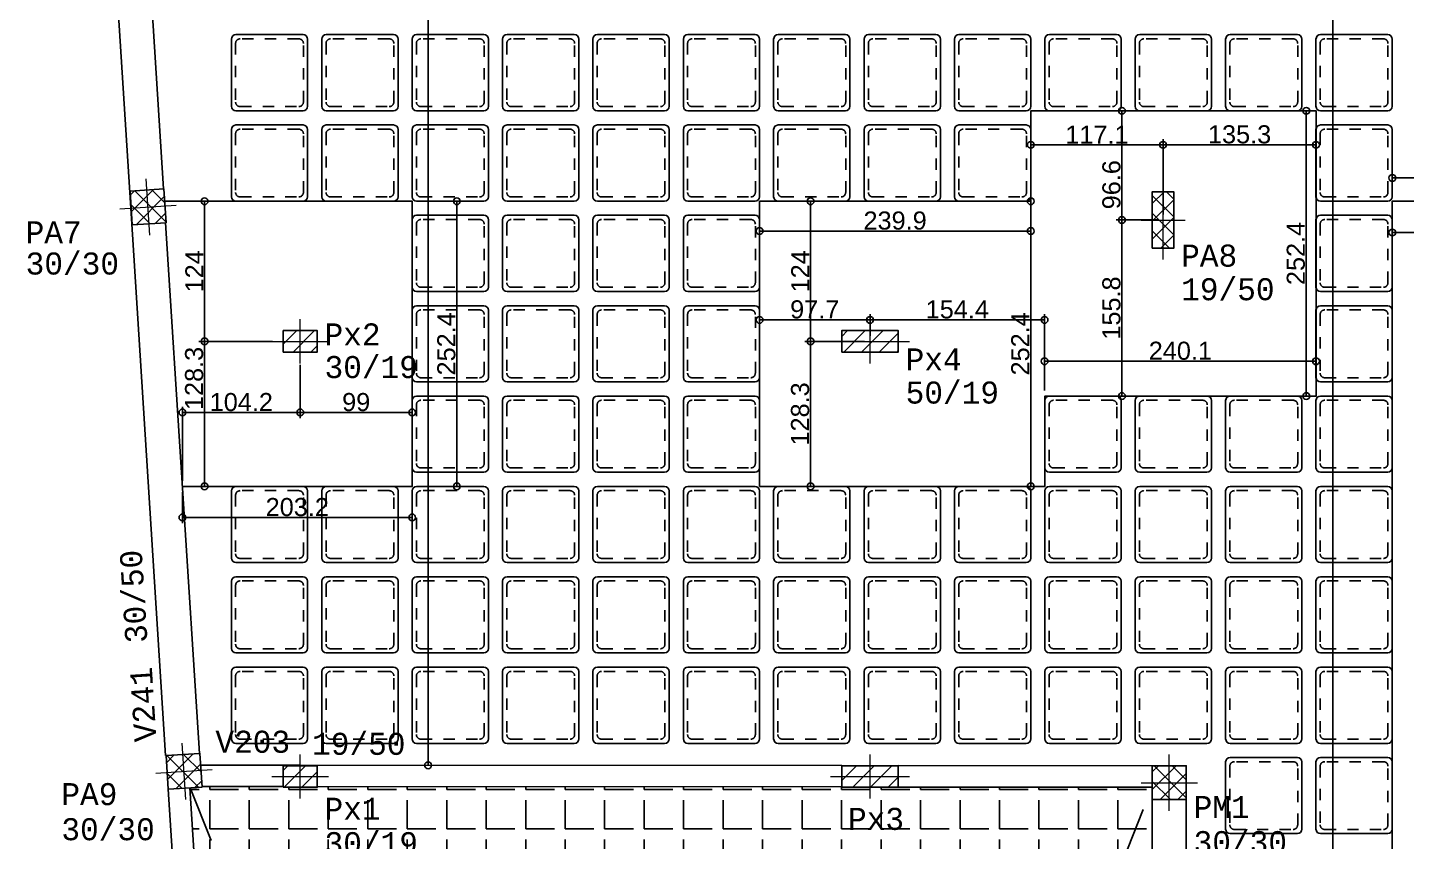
# Model space of a CAD drawing. Header units: millimetres. Extents: x -967 to 563, y -1588 to 506.
# Drawn here: x 30.76 to 42.95, y -242.36 to -235.16 of the extents above; entities that cross this region are included whole.
import ezdxf

# ---------------------------------------------------------------- set-up
doc = ezdxf.new("R2010")
doc.units = ezdxf.units.MM
doc.linetypes.add('ESTILO_TQS_0001', pattern=[1, 0.7, -0.3])
doc.linetypes.add('TRAZO_HUECO', pattern=[0.75, 0.5, -0.25])
for name, color, linetype in [('1', 5, 'Continuous'), ('11', 7, 'Continuous'), ('12', 4, 'Continuous'), ('208', 13, 'Continuous'), ('241', 7, 'TRAZO_HUECO'), ('242', 3, 'Continuous'), ('251', 5, 'Continuous'), ('252', 153, 'ESTILO_TQS_0001'), ('3', 2, 'Continuous'), ('4', 2, 'Continuous'), ('8', 7, 'Continuous'), ('9', 7, 'Continuous'), ('A_htc_alv', 7, 'Continuous'), ('COTAS', 1, 'Continuous')]:
    doc.layers.add(name, color=color, linetype=linetype)
doc.layers.add('PILAR_EIXOS', color=1, linetype='Continuous', lineweight=0)
doc.styles.add('ARIAL', font='arial.ttf')
doc.styles.add('TQS_LUCIDA_CONSOLE', font='lucon.TTF')
doc.dimstyles.new('AVILLA 100 2', dxfattribs={"dimtxt": 0.16, "dimasz": 0.06, "dimexe": 0.05, "dimexo": 0.05, "dimgap": 0.01, "dimtad": 3, "dimdec": 1, "dimlfac": 100, "dimzin": 9, "dimdsep": 46, "dimtxsty": 'ARIAL', "dimblk": 'ORIGIN', "dimcen": 1.5, "dimclrd": 10, "dimclre": 10, "dimclrt": 7, "dimadec": 0, "dimazin": 0, "dimtfac": 1, "dimtdec": 1, "dimtmove": 0, "dimatfit": 1, "dimfxl": 1, "dimarcsym": 0})
pattern_1 = [(45, (-642.17353, -86.83243), (-0.078577241, 0.078577241), []), (135, (-642.17353, -86.83243), (-0.078577241, -0.078577241), [])]
pattern_2 = [(45, (-642.17353, -86.83243), (-0.078577241, 0.078577241), [])]

# ---------------------------------------------------------------- blocks, each defined once
blk = doc.blocks.new('_VAONER063700637000750007500')
at = {"layer": '251', "color": 8}
for p, q in [((-33.725, 29.725), (-33.725, -29.725)), ((29.725, 33.725), (-29.725, 33.725)), ((33.725, -29.725), (33.725, 29.725)), ((-29.725, -33.725), (29.725, -33.725))]:
    blk.add_line(p, q, dxfattribs=at)
for centre, start, end in [((-29.725, 29.725), 90, 180), ((29.725, 29.725), 0, 90), ((-29.725, -29.725), 180, 270), ((29.725, -29.725), 270, 0)]:
    blk.add_arc(centre, 4, start, end, dxfattribs=at)
at = {"layer": '252', "color": 8}
for p, q in [((-29.975, 25.975), (-29.975, -25.975)), ((25.975, 29.975), (-25.975, 29.975)), ((29.975, -25.975), (29.975, 25.975)), ((-25.975, -29.975), (25.975, -29.975))]:
    blk.add_line(p, q, dxfattribs=at)
for centre, start, end in [((-25.975, 25.975), 90, 180), ((25.975, 25.975), 0, 90), ((-25.975, -25.975), 180, 270), ((25.975, -25.975), 270, 0)]:
    blk.add_arc(centre, 4, start, end, dxfattribs=at)
blk = doc.blocks.new('NERVURADA TÉRREO 1 MODELO 2 (LO) R0')
at = {"layer": '208', "xscale": 0.01, "yscale": 0.01, "zscale": 0.01}
for p in [(705.07, -748.725), (705.87, -748.725), (706.669, -748.725), (707.469, -748.725), (708.268, -748.725), (709.068, -748.725), (709.867, -748.725), (710.667, -748.725), (711.466, -748.725), (712.266, -748.725), (713.065, -748.725), (713.865, -748.725), (714.664, -748.725), (705.07, -749.525), (705.87, -749.525), (706.669, -749.525), (707.469, -749.525), (708.268, -749.525), (709.068, -749.525), (709.867, -749.525), (710.667, -749.525), (711.466, -749.525), (714.664, -749.525), (706.669, -750.324), (707.469, -750.324), (708.268, -750.324), (709.068, -750.324), (714.664, -750.324), (706.669, -751.124), (707.469, -751.124), (708.268, -751.124), (709.068, -751.124), (714.664, -751.124), (706.669, -751.923), (707.469, -751.923), (708.268, -751.923), (709.068, -751.923), (712.266, -751.923), (713.065, -751.923), (713.865, -751.923), (714.664, -751.923), (705.07, -752.723), (705.87, -752.723), (706.669, -752.723), (707.469, -752.723), (708.268, -752.723), (709.068, -752.723), (709.867, -752.723), (710.667, -752.723), (711.466, -752.723), (712.266, -752.723), (713.065, -752.723), (713.865, -752.723), (714.664, -752.723), (705.07, -753.522), (705.87, -753.522), (706.669, -753.522), (707.469, -753.522), (708.268, -753.522), (709.068, -753.522), (709.867, -753.522), (710.667, -753.522), (711.466, -753.522), (712.266, -753.522), (713.065, -753.522), (713.865, -753.522), (714.664, -753.522), (705.07, -754.322), (705.87, -754.322), (706.669, -754.322), (707.469, -754.322), (708.268, -754.322), (709.068, -754.322), (709.867, -754.322), (710.667, -754.322), (711.466, -754.322), (712.266, -754.322), (713.065, -754.322), (713.865, -754.322), (714.664, -754.322), (713.865, -755.121), (714.664, -755.121)]:
    blk.add_blockref('_VAONER063700637000750007500', p, dxfattribs=at)
blk = doc.blocks.new('Eixos do pilar')
at = {"layer": 'PILAR_EIXOS'}
for p, q in [((0, -0.5), (0, 0.5)), ((-0.5, 0), (0.5, 0))]:
    blk.add_line(p, q, dxfattribs=at)
blk = doc.blocks.new('_Origin')
at = {"color": 0, "linetype": 'ByBlock', "lineweight": -2}
blk.add_line((0, 0), (-1, 0), dxfattribs=at)
blk.add_circle((0, 0), 0.5, dxfattribs=at)
blk = doc.blocks.new('*D454')
at = {"layer": 'COTAS', "color": 10, "linetype": 'ByBlock', "lineweight": -2, "transparency": 16777216}
for p, q in [((825.609, -582.88), (825.609, -582.11)), ((825.549, -582.16), (824.237, -582.16))]:
    blk.add_line(p, q, dxfattribs=at)
at = {"layer": 'Defpoints', "color": 0, "linetype": 'ByBlock', "transparency": 16777216}
for p in [(824.177, -582.16), (824.177, -582.16), (825.609, -582.93)]:
    blk.add_point(p, dxfattribs=at)
at = {"layer": 'COTAS', "color": 10, "linetype": 'ByBlock', "lineweight": -2, "transparency": 16777216, "xscale": 0.06, "yscale": 0.06, "zscale": 0.06, "rotation": 180}
blk.add_blockref('_Origin', (824.177, -582.16), dxfattribs=at)
at = {"layer": 'COTAS', "color": 10, "linetype": 'ByBlock', "lineweight": -2, "transparency": 16777216, "xscale": 0.06, "yscale": 0.06, "zscale": 0.06}
blk.add_blockref('_Origin', (825.609, -582.16), dxfattribs=at)
at = {"layer": 'COTAS', "color": 7, "linetype": 'ByBlock', "transparency": 16777216, "insert": (824.893, -582.068), "char_height": 0.16, "attachment_point": 5, "style": 'ARIAL'}
blk.add_mtext('143.2', dxfattribs=at)
blk = doc.blocks.new('*D456')
at = {"layer": 'COTAS', "color": 10, "linetype": 'ByBlock', "lineweight": -2, "transparency": 16777216}
for p, q in [((824.177, -581.833), (824.177, -581.627)), ((833.896, -581.833), (833.896, -581.627)), ((824.237, -581.677), (833.836, -581.677))]:
    blk.add_line(p, q, dxfattribs=at)
at = {"layer": 'Defpoints', "color": 0, "linetype": 'ByBlock', "transparency": 16777216}
for p in [(833.896, -581.677), (824.177, -581.883), (833.896, -581.883)]:
    blk.add_point(p, dxfattribs=at)
at = {"layer": 'COTAS', "color": 10, "linetype": 'ByBlock', "lineweight": -2, "transparency": 16777216, "xscale": 0.06, "yscale": 0.06, "zscale": 0.06, "rotation": 180}
blk.add_blockref('_Origin', (824.177, -581.677), dxfattribs=at)
at = {"layer": 'COTAS', "color": 10, "linetype": 'ByBlock', "lineweight": -2, "transparency": 16777216, "xscale": 0.06, "yscale": 0.06, "zscale": 0.06}
blk.add_blockref('_Origin', (833.896, -581.677), dxfattribs=at)
at = {"layer": 'COTAS', "color": 7, "linetype": 'ByBlock', "transparency": 16777216, "insert": (829.036, -581.585), "char_height": 0.16, "attachment_point": 5, "style": 'ARIAL'}
blk.add_mtext('971.9', dxfattribs=at)
blk = doc.blocks.new('*D783')
at = {"layer": 'COTAS', "color": 10, "linetype": 'ByBlock', "lineweight": -2, "transparency": 16777216}
blk.add_line((823.652, -608.57), (823.652, -567.37), dxfattribs=at)
at = {"layer": 'Defpoints', "color": 0, "linetype": 'ByBlock', "transparency": 16777216}
for p in [(823.652, -567.31), (823.652, -567.31), (823.652, -608.63)]:
    blk.add_point(p, dxfattribs=at)
at = {"layer": 'COTAS', "color": 10, "linetype": 'ByBlock', "lineweight": -2, "transparency": 16777216, "xscale": 0.06, "yscale": 0.06, "zscale": 0.06}
for p, rotation in [((823.652, -567.31), 90), ((823.652, -608.63), 270)]:
    blk.add_blockref('_Origin', p, dxfattribs=dict(at, rotation=rotation))
at = {"layer": 'COTAS', "color": 7, "linetype": 'ByBlock', "transparency": 16777216, "insert": (823.56, -587.97), "char_height": 0.16, "attachment_point": 5, "rotation": 90, "style": 'ARIAL'}
blk.add_mtext('4132', dxfattribs=at)
blk = doc.blocks.new('*D620')
at = {"layer": 'COTAS', "color": 10, "linetype": 'ByBlock', "lineweight": -2, "transparency": 16777216}
for p, q in [((814.517, -583.331), (814.517, -583.802)), ((813.475, -584.356), (813.475, -583.702)), ((813.535, -583.752), (814.457, -583.752))]:
    blk.add_line(p, q, dxfattribs=at)
at = {"layer": 'Defpoints', "color": 0, "linetype": 'ByBlock', "transparency": 16777216}
for p in [(814.517, -583.281), (814.517, -583.752), (813.475, -584.406)]:
    blk.add_point(p, dxfattribs=at)
at = {"layer": 'COTAS', "color": 10, "linetype": 'ByBlock', "lineweight": -2, "transparency": 16777216, "xscale": 0.06, "yscale": 0.06, "zscale": 0.06, "rotation": 180}
blk.add_blockref('_Origin', (813.475, -583.752), dxfattribs=at)
at = {"layer": 'COTAS', "color": 10, "linetype": 'ByBlock', "lineweight": -2, "transparency": 16777216, "xscale": 0.06, "yscale": 0.06, "zscale": 0.06}
blk.add_blockref('_Origin', (814.517, -583.752), dxfattribs=at)
at = {"layer": 'COTAS', "color": 7, "linetype": 'ByBlock', "transparency": 16777216, "insert": (813.996, -583.661), "char_height": 0.16, "attachment_point": 5, "style": 'ARIAL'}
blk.add_mtext('104.2', dxfattribs=at)
blk = doc.blocks.new('*D621')
at = {"layer": 'COTAS', "color": 10, "linetype": 'ByBlock', "lineweight": -2, "transparency": 16777216}
for p, q in [((814.517, -583.331), (814.517, -583.802)), ((814.577, -583.752), (815.447, -583.752))]:
    blk.add_line(p, q, dxfattribs=at)
at = {"layer": 'Defpoints', "color": 0, "linetype": 'ByBlock', "transparency": 16777216}
for p in [(814.517, -583.281), (815.507, -583.752), (815.507, -583.752)]:
    blk.add_point(p, dxfattribs=at)
at = {"layer": 'COTAS', "color": 10, "linetype": 'ByBlock', "lineweight": -2, "transparency": 16777216, "xscale": 0.06, "yscale": 0.06, "zscale": 0.06, "rotation": 180}
blk.add_blockref('_Origin', (814.517, -583.752), dxfattribs=at)
at = {"layer": 'COTAS', "color": 10, "linetype": 'ByBlock', "lineweight": -2, "transparency": 16777216, "xscale": 0.06, "yscale": 0.06, "zscale": 0.06}
blk.add_blockref('_Origin', (815.507, -583.752), dxfattribs=at)
at = {"layer": 'COTAS', "color": 7, "linetype": 'ByBlock', "transparency": 16777216, "insert": (815.012, -583.661), "char_height": 0.16, "attachment_point": 5, "style": 'ARIAL'}
blk.add_mtext('99', dxfattribs=at)
blk = doc.blocks.new('*D622')
at = {"layer": 'COTAS', "color": 10, "linetype": 'ByBlock', "lineweight": -2, "transparency": 16777216}
for p, q in [((813.475, -584.456), (813.475, -584.731)), ((815.507, -584.456), (815.507, -584.731)), ((813.535, -584.681), (815.447, -584.681))]:
    blk.add_line(p, q, dxfattribs=at)
at = {"layer": 'Defpoints', "color": 0, "linetype": 'ByBlock', "transparency": 16777216}
for p in [(813.475, -584.406), (815.507, -584.406), (815.507, -584.681)]:
    blk.add_point(p, dxfattribs=at)
at = {"layer": 'COTAS', "color": 10, "linetype": 'ByBlock', "lineweight": -2, "transparency": 16777216, "xscale": 0.06, "yscale": 0.06, "zscale": 0.06, "rotation": 180}
blk.add_blockref('_Origin', (813.475, -584.681), dxfattribs=at)
at = {"layer": 'COTAS', "color": 10, "linetype": 'ByBlock', "lineweight": -2, "transparency": 16777216, "xscale": 0.06, "yscale": 0.06, "zscale": 0.06}
blk.add_blockref('_Origin', (815.507, -584.681), dxfattribs=at)
at = {"layer": 'COTAS', "color": 7, "linetype": 'ByBlock', "transparency": 16777216, "insert": (814.491, -584.59), "char_height": 0.16, "attachment_point": 5, "style": 'ARIAL'}
blk.add_mtext('203.2', dxfattribs=at)
blk = doc.blocks.new('*D623')
at = {"layer": 'COTAS', "color": 10, "linetype": 'ByBlock', "lineweight": -2, "transparency": 16777216}
for p, q in [((814.272, -583.123), (813.621, -583.123)), ((813.671, -584.346), (813.671, -583.183))]:
    blk.add_line(p, q, dxfattribs=at)
at = {"layer": 'Defpoints', "color": 0, "linetype": 'ByBlock', "transparency": 16777216}
for p in [(813.671, -583.123), (814.322, -583.123), (813.671, -584.406)]:
    blk.add_point(p, dxfattribs=at)
at = {"layer": 'COTAS', "color": 10, "linetype": 'ByBlock', "lineweight": -2, "transparency": 16777216, "xscale": 0.06, "yscale": 0.06, "zscale": 0.06}
for p, rotation in [((813.671, -583.123), 90), ((813.671, -584.406), 270)]:
    blk.add_blockref('_Origin', p, dxfattribs=dict(at, rotation=rotation))
at = {"layer": 'COTAS', "color": 7, "linetype": 'ByBlock', "transparency": 16777216, "insert": (813.579, -583.451), "char_height": 0.16, "attachment_point": 5, "rotation": 90, "style": 'ARIAL'}
blk.add_mtext('128.3', dxfattribs=at)
blk = doc.blocks.new('*D624')
at = {"layer": 'COTAS', "color": 10, "linetype": 'ByBlock', "lineweight": -2, "transparency": 16777216}
for p, q in [((813.671, -583.063), (813.671, -581.943)), ((814.272, -583.123), (813.621, -583.123))]:
    blk.add_line(p, q, dxfattribs=at)
at = {"layer": 'Defpoints', "color": 0, "linetype": 'ByBlock', "transparency": 16777216}
for p in [(813.671, -581.883), (813.671, -581.883), (814.322, -583.123)]:
    blk.add_point(p, dxfattribs=at)
at = {"layer": 'COTAS', "color": 10, "linetype": 'ByBlock', "lineweight": -2, "transparency": 16777216, "xscale": 0.06, "yscale": 0.06, "zscale": 0.06}
for p, rotation in [((813.671, -581.883), 90), ((813.671, -583.123), 270)]:
    blk.add_blockref('_Origin', p, dxfattribs=dict(at, rotation=rotation))
at = {"layer": 'COTAS', "color": 7, "linetype": 'ByBlock', "transparency": 16777216, "insert": (813.581, -582.503), "char_height": 0.16, "attachment_point": 5, "rotation": 90, "style": 'ARIAL'}
blk.add_mtext('124', dxfattribs=at)
blk = doc.blocks.new('*D625')
at = {"layer": 'COTAS', "color": 10, "linetype": 'ByBlock', "lineweight": -2, "transparency": 16777216}
for p, q in [((815.557, -581.883), (815.952, -581.883)), ((815.902, -584.346), (815.902, -581.943)), ((815.557, -584.406), (815.952, -584.406))]:
    blk.add_line(p, q, dxfattribs=at)
at = {"layer": 'Defpoints', "color": 0, "linetype": 'ByBlock', "transparency": 16777216}
for p in [(815.507, -581.883), (815.902, -581.883), (815.507, -584.406)]:
    blk.add_point(p, dxfattribs=at)
at = {"layer": 'COTAS', "color": 10, "linetype": 'ByBlock', "lineweight": -2, "transparency": 16777216, "xscale": 0.06, "yscale": 0.06, "zscale": 0.06}
for p, rotation in [((815.902, -581.883), 90), ((815.902, -584.406), 270)]:
    blk.add_blockref('_Origin', p, dxfattribs=dict(at, rotation=rotation))
at = {"layer": 'COTAS', "color": 7, "linetype": 'ByBlock', "transparency": 16777216, "insert": (815.81, -583.145), "char_height": 0.16, "attachment_point": 5, "rotation": 90, "style": 'ARIAL'}
blk.add_mtext('252.4', dxfattribs=at)
blk = doc.blocks.new('*D626')
at = {"layer": 'COTAS', "color": 10, "linetype": 'ByBlock', "lineweight": -2, "transparency": 16777216}
for p, q in [((819.497, -582.933), (818.64, -582.933)), ((819.557, -583.073), (819.557, -582.883))]:
    blk.add_line(p, q, dxfattribs=at)
at = {"layer": 'Defpoints', "color": 0, "linetype": 'ByBlock', "transparency": 16777216}
for p in [(818.58, -582.933), (818.58, -582.933), (819.557, -583.123)]:
    blk.add_point(p, dxfattribs=at)
at = {"layer": 'COTAS', "color": 10, "linetype": 'ByBlock', "lineweight": -2, "transparency": 16777216, "xscale": 0.06, "yscale": 0.06, "zscale": 0.06, "rotation": 180}
blk.add_blockref('_Origin', (818.58, -582.933), dxfattribs=at)
at = {"layer": 'COTAS', "color": 10, "linetype": 'ByBlock', "lineweight": -2, "transparency": 16777216, "xscale": 0.06, "yscale": 0.06, "zscale": 0.06}
blk.add_blockref('_Origin', (819.557, -582.933), dxfattribs=at)
at = {"layer": 'COTAS', "color": 7, "linetype": 'ByBlock', "transparency": 16777216, "insert": (819.068, -582.841), "char_height": 0.16, "attachment_point": 5, "style": 'ARIAL'}
blk.add_mtext('97.7', dxfattribs=at)
blk = doc.blocks.new('*D627')
at = {"layer": 'COTAS', "color": 10, "linetype": 'ByBlock', "lineweight": -2, "transparency": 16777216}
for p, q in [((819.557, -583.073), (819.557, -582.883)), ((819.617, -582.933), (821.041, -582.933)), ((821.101, -583.557), (821.101, -582.883))]:
    blk.add_line(p, q, dxfattribs=at)
at = {"layer": 'Defpoints', "color": 0, "linetype": 'ByBlock', "transparency": 16777216}
for p in [(821.101, -582.933), (819.557, -583.123), (821.101, -583.607)]:
    blk.add_point(p, dxfattribs=at)
at = {"layer": 'COTAS', "color": 10, "linetype": 'ByBlock', "lineweight": -2, "transparency": 16777216, "xscale": 0.06, "yscale": 0.06, "zscale": 0.06, "rotation": 180}
blk.add_blockref('_Origin', (819.557, -582.933), dxfattribs=at)
at = {"layer": 'COTAS', "color": 10, "linetype": 'ByBlock', "lineweight": -2, "transparency": 16777216, "xscale": 0.06, "yscale": 0.06, "zscale": 0.06}
blk.add_blockref('_Origin', (821.101, -582.933), dxfattribs=at)
at = {"layer": 'COTAS', "color": 7, "linetype": 'ByBlock', "transparency": 16777216, "insert": (820.329, -582.841), "char_height": 0.16, "attachment_point": 5, "style": 'ARIAL'}
blk.add_mtext('154.4', dxfattribs=at)
blk = doc.blocks.new('*D628')
at = {"layer": 'COTAS', "color": 10, "linetype": 'ByBlock', "lineweight": -2, "transparency": 16777216}
for p, q in [((819.507, -583.123), (818.981, -583.123)), ((819.031, -583.183), (819.031, -584.346))]:
    blk.add_line(p, q, dxfattribs=at)
at = {"layer": 'Defpoints', "color": 0, "linetype": 'ByBlock', "transparency": 16777216}
for p in [(819.557, -583.123), (819.031, -584.406), (819.031, -584.406)]:
    blk.add_point(p, dxfattribs=at)
at = {"layer": 'COTAS', "color": 10, "linetype": 'ByBlock', "lineweight": -2, "transparency": 16777216, "xscale": 0.06, "yscale": 0.06, "zscale": 0.06}
for p, rotation in [((819.031, -583.123), 90), ((819.031, -584.406), 270)]:
    blk.add_blockref('_Origin', p, dxfattribs=dict(at, rotation=rotation))
at = {"layer": 'COTAS', "color": 7, "linetype": 'ByBlock', "transparency": 16777216, "insert": (818.939, -583.765), "char_height": 0.16, "attachment_point": 5, "rotation": 90, "style": 'ARIAL'}
blk.add_mtext('128.3', dxfattribs=at)
blk = doc.blocks.new('*D629')
at = {"layer": 'COTAS', "color": 10, "linetype": 'ByBlock', "lineweight": -2, "transparency": 16777216}
for p, q in [((819.031, -583.063), (819.031, -581.943)), ((819.507, -583.123), (818.981, -583.123))]:
    blk.add_line(p, q, dxfattribs=at)
at = {"layer": 'Defpoints', "color": 0, "linetype": 'ByBlock', "transparency": 16777216}
for p in [(819.031, -581.883), (819.031, -581.883), (819.557, -583.123)]:
    blk.add_point(p, dxfattribs=at)
at = {"layer": 'COTAS', "color": 10, "linetype": 'ByBlock', "lineweight": -2, "transparency": 16777216, "xscale": 0.06, "yscale": 0.06, "zscale": 0.06}
for p, rotation in [((819.031, -581.883), 90), ((819.031, -583.123), 270)]:
    blk.add_blockref('_Origin', p, dxfattribs=dict(at, rotation=rotation))
at = {"layer": 'COTAS', "color": 7, "linetype": 'ByBlock', "transparency": 16777216, "insert": (818.94, -582.503), "char_height": 0.16, "attachment_point": 5, "rotation": 90, "style": 'ARIAL'}
blk.add_mtext('124', dxfattribs=at)
blk = doc.blocks.new('*D630')
at = {"layer": 'COTAS', "color": 10, "linetype": 'ByBlock', "lineweight": -2, "transparency": 16777216}
for p, q in [((821.785, -581.989), (821.785, -581.143)), ((822.099, -582.049), (821.735, -582.049))]:
    blk.add_line(p, q, dxfattribs=at)
at = {"layer": 'Defpoints', "color": 0, "linetype": 'ByBlock', "transparency": 16777216}
for p in [(821.785, -581.083), (821.785, -581.083), (822.149, -582.049)]:
    blk.add_point(p, dxfattribs=at)
at = {"layer": 'COTAS', "color": 10, "linetype": 'ByBlock', "lineweight": -2, "transparency": 16777216, "xscale": 0.06, "yscale": 0.06, "zscale": 0.06}
for p, rotation in [((821.785, -581.083), 90), ((821.785, -582.049), 270)]:
    blk.add_blockref('_Origin', p, dxfattribs=dict(at, rotation=rotation))
at = {"layer": 'COTAS', "color": 7, "linetype": 'ByBlock', "transparency": 16777216, "insert": (821.693, -581.737), "char_height": 0.16, "attachment_point": 5, "rotation": 90, "style": 'ARIAL'}
blk.add_mtext('96.6', dxfattribs=at)
blk = doc.blocks.new('*D631')
at = {"layer": 'COTAS', "color": 10, "linetype": 'ByBlock', "lineweight": -2, "transparency": 16777216}
for p, q in [((822.099, -582.049), (821.735, -582.049)), ((821.785, -582.109), (821.785, -583.547))]:
    blk.add_line(p, q, dxfattribs=at)
at = {"layer": 'Defpoints', "color": 0, "linetype": 'ByBlock', "transparency": 16777216}
for p in [(822.149, -582.049), (821.785, -583.607), (821.785, -583.607)]:
    blk.add_point(p, dxfattribs=at)
at = {"layer": 'COTAS', "color": 10, "linetype": 'ByBlock', "lineweight": -2, "transparency": 16777216, "xscale": 0.06, "yscale": 0.06, "zscale": 0.06}
for p, rotation in [((821.785, -582.049), 90), ((821.785, -583.607), 270)]:
    blk.add_blockref('_Origin', p, dxfattribs=dict(at, rotation=rotation))
at = {"layer": 'COTAS', "color": 7, "linetype": 'ByBlock', "transparency": 16777216, "insert": (821.693, -582.828), "char_height": 0.16, "attachment_point": 5, "rotation": 90, "style": 'ARIAL'}
blk.add_mtext('155.8', dxfattribs=at)
blk = doc.blocks.new('*D632')
at = {"layer": 'COTAS', "color": 10, "linetype": 'ByBlock', "lineweight": -2, "transparency": 16777216}
for p, q in [((822.149, -581.999), (822.149, -581.334)), ((822.209, -581.384), (823.442, -581.384))]:
    blk.add_line(p, q, dxfattribs=at)
at = {"layer": 'Defpoints', "color": 0, "linetype": 'ByBlock', "transparency": 16777216}
for p in [(823.502, -581.384), (823.502, -581.384), (822.149, -582.049)]:
    blk.add_point(p, dxfattribs=at)
at = {"layer": 'COTAS', "color": 10, "linetype": 'ByBlock', "lineweight": -2, "transparency": 16777216, "xscale": 0.06, "yscale": 0.06, "zscale": 0.06, "rotation": 180}
blk.add_blockref('_Origin', (822.149, -581.384), dxfattribs=at)
at = {"layer": 'COTAS', "color": 10, "linetype": 'ByBlock', "lineweight": -2, "transparency": 16777216, "xscale": 0.06, "yscale": 0.06, "zscale": 0.06}
blk.add_blockref('_Origin', (823.502, -581.384), dxfattribs=at)
at = {"layer": 'COTAS', "color": 7, "linetype": 'ByBlock', "transparency": 16777216, "insert": (822.826, -581.292), "char_height": 0.16, "attachment_point": 5, "style": 'ARIAL'}
blk.add_mtext('135.3', dxfattribs=at)
blk = doc.blocks.new('*D633')
at = {"layer": 'COTAS', "color": 10, "linetype": 'ByBlock', "lineweight": -2, "transparency": 16777216}
for p, q in [((822.089, -581.384), (821.039, -581.384)), ((822.149, -581.999), (822.149, -581.334))]:
    blk.add_line(p, q, dxfattribs=at)
at = {"layer": 'Defpoints', "color": 0, "linetype": 'ByBlock', "transparency": 16777216}
for p in [(820.979, -581.384), (820.979, -581.384), (822.149, -582.049)]:
    blk.add_point(p, dxfattribs=at)
at = {"layer": 'COTAS', "color": 10, "linetype": 'ByBlock', "lineweight": -2, "transparency": 16777216, "xscale": 0.06, "yscale": 0.06, "zscale": 0.06, "rotation": 180}
blk.add_blockref('_Origin', (820.979, -581.384), dxfattribs=at)
at = {"layer": 'COTAS', "color": 10, "linetype": 'ByBlock', "lineweight": -2, "transparency": 16777216, "xscale": 0.06, "yscale": 0.06, "zscale": 0.06}
blk.add_blockref('_Origin', (822.149, -581.384), dxfattribs=at)
at = {"layer": 'COTAS', "color": 7, "linetype": 'ByBlock', "transparency": 16777216, "insert": (821.564, -581.294), "char_height": 0.16, "attachment_point": 5, "style": 'ARIAL'}
blk.add_mtext('117.1', dxfattribs=at)
blk = doc.blocks.new('*D634')
at = {"layer": 'COTAS', "color": 10, "linetype": 'ByBlock', "lineweight": -2, "transparency": 16777216}
for p, q in [((821.101, -583.557), (821.101, -583.249)), ((821.161, -583.299), (823.442, -583.299))]:
    blk.add_line(p, q, dxfattribs=at)
at = {"layer": 'Defpoints', "color": 0, "linetype": 'ByBlock', "transparency": 16777216}
for p in [(823.502, -583.299), (823.502, -583.299), (821.101, -583.607)]:
    blk.add_point(p, dxfattribs=at)
at = {"layer": 'COTAS', "color": 10, "linetype": 'ByBlock', "lineweight": -2, "transparency": 16777216, "xscale": 0.06, "yscale": 0.06, "zscale": 0.06, "rotation": 180}
blk.add_blockref('_Origin', (821.101, -583.299), dxfattribs=at)
at = {"layer": 'COTAS', "color": 10, "linetype": 'ByBlock', "lineweight": -2, "transparency": 16777216, "xscale": 0.06, "yscale": 0.06, "zscale": 0.06}
blk.add_blockref('_Origin', (823.502, -583.299), dxfattribs=at)
at = {"layer": 'COTAS', "color": 7, "linetype": 'ByBlock', "transparency": 16777216, "insert": (822.302, -583.207), "char_height": 0.16, "attachment_point": 5, "style": 'ARIAL'}
blk.add_mtext('240.1', dxfattribs=at)
blk = doc.blocks.new('*D635')
at = {"layer": 'COTAS', "color": 10, "linetype": 'ByBlock', "lineweight": -2, "transparency": 16777216}
blk.add_line((820.979, -581.943), (820.979, -584.346), dxfattribs=at)
at = {"layer": 'Defpoints', "color": 0, "linetype": 'ByBlock', "transparency": 16777216}
for p in [(820.979, -581.883), (820.979, -584.406), (820.979, -584.406)]:
    blk.add_point(p, dxfattribs=at)
at = {"layer": 'COTAS', "color": 10, "linetype": 'ByBlock', "lineweight": -2, "transparency": 16777216, "xscale": 0.06, "yscale": 0.06, "zscale": 0.06}
for p, rotation in [((820.979, -581.883), 90), ((820.979, -584.406), 270)]:
    blk.add_blockref('_Origin', p, dxfattribs=dict(at, rotation=rotation))
at = {"layer": 'COTAS', "color": 7, "linetype": 'ByBlock', "transparency": 16777216, "insert": (820.887, -583.145), "char_height": 0.16, "attachment_point": 5, "rotation": 90, "style": 'ARIAL'}
blk.add_mtext('252.4', dxfattribs=at)
blk = doc.blocks.new('*D636')
at = {"layer": 'COTAS', "color": 10, "linetype": 'ByBlock', "lineweight": -2, "transparency": 16777216}
for p, q in [((820.979, -581.933), (820.979, -582.197)), ((818.64, -582.147), (820.919, -582.147))]:
    blk.add_line(p, q, dxfattribs=at)
at = {"layer": 'Defpoints', "color": 0, "linetype": 'ByBlock', "transparency": 16777216}
for p in [(820.979, -581.883), (818.58, -582.147), (820.979, -582.147)]:
    blk.add_point(p, dxfattribs=at)
at = {"layer": 'COTAS', "color": 10, "linetype": 'ByBlock', "lineweight": -2, "transparency": 16777216, "xscale": 0.06, "yscale": 0.06, "zscale": 0.06, "rotation": 180}
blk.add_blockref('_Origin', (818.58, -582.147), dxfattribs=at)
at = {"layer": 'COTAS', "color": 10, "linetype": 'ByBlock', "lineweight": -2, "transparency": 16777216, "xscale": 0.06, "yscale": 0.06, "zscale": 0.06}
blk.add_blockref('_Origin', (820.979, -582.147), dxfattribs=at)
at = {"layer": 'COTAS', "color": 7, "linetype": 'ByBlock', "transparency": 16777216, "insert": (819.779, -582.055), "char_height": 0.16, "attachment_point": 5, "style": 'ARIAL'}
blk.add_mtext('239.9', dxfattribs=at)
blk = doc.blocks.new('*D637')
at = {"layer": 'COTAS', "color": 10, "linetype": 'ByBlock', "lineweight": -2, "transparency": 16777216}
blk.add_line((823.416, -583.547), (823.416, -581.143), dxfattribs=at)
at = {"layer": 'Defpoints', "color": 0, "linetype": 'ByBlock', "transparency": 16777216}
for p in [(823.416, -581.083), (823.416, -581.083), (823.416, -583.607)]:
    blk.add_point(p, dxfattribs=at)
at = {"layer": 'COTAS', "color": 10, "linetype": 'ByBlock', "lineweight": -2, "transparency": 16777216, "xscale": 0.06, "yscale": 0.06, "zscale": 0.06}
for p, rotation in [((823.416, -581.083), 90), ((823.416, -583.607), 270)]:
    blk.add_blockref('_Origin', p, dxfattribs=dict(at, rotation=rotation))
at = {"layer": 'COTAS', "color": 7, "linetype": 'ByBlock', "transparency": 16777216, "insert": (823.324, -582.345), "char_height": 0.16, "attachment_point": 5, "rotation": 90, "style": 'ARIAL'}
blk.add_mtext('252.4', dxfattribs=at)
blk = doc.blocks.new('*D638')
at = {"layer": 'COTAS', "color": 10, "linetype": 'ByBlock', "lineweight": -2, "transparency": 16777216}
blk.add_line((815.648, -586.814), (815.648, -567.37), dxfattribs=at)
at = {"layer": 'Defpoints', "color": 0, "linetype": 'ByBlock', "transparency": 16777216}
for p in [(815.648, -567.31), (815.648, -567.31), (815.648, -586.874)]:
    blk.add_point(p, dxfattribs=at)
at = {"layer": 'COTAS', "color": 10, "linetype": 'ByBlock', "lineweight": -2, "transparency": 16777216, "xscale": 0.06, "yscale": 0.06, "zscale": 0.06}
for p, rotation in [((815.648, -567.31), 90), ((815.648, -586.874), 270)]:
    blk.add_blockref('_Origin', p, dxfattribs=dict(at, rotation=rotation))
at = {"layer": 'COTAS', "color": 7, "linetype": 'ByBlock', "transparency": 16777216, "insert": (815.556, -577.092), "char_height": 0.16, "attachment_point": 5, "rotation": 90, "style": 'ARIAL'}
blk.add_mtext('1956.4', dxfattribs=at)
blk = doc.blocks.new('COTAS TÉRREO (LO) R0')
at = {"layer": 'COTAS', "linetype": 'ByBlock'}
for base, p1, p2, picture, middle in [((815.648, -567.3104), (815.648, -586.8744), (815.648, -567.3104), '*D638', (815.5563, -577.0924)), ((823.6517, -567.3104), (823.6517, -608.6304), (823.6517, -567.3104), '*D783', (823.56, -587.9704)), ((823.4156854374, -581.0833861132), (823.4156854374, -583.6068861132), (823.4156854374, -581.0833861132), '*D637', (823.3239937594, -582.3451361132)), ((813.6712, -581.8829), (814.322, -583.1229), (813.6712, -581.8829), '*D624', (813.5809, -582.5029)), ((819.0308, -581.8829), (819.557, -583.1229), (819.0308, -581.8829), '*D629', (818.9405, -582.5029)), ((820.9787448013, -584.4063861132), (820.9787448012, -581.8828861132), (820.9787448012, -584.4063861132), '*D635', (820.8870531232, -583.1446361132)), ((821.7849, -583.6069), (822.1492, -582.0492), (821.7849, -583.6069), '*D631', (821.6932, -582.828)), ((819.03082, -584.40639), (819.557, -583.12292), (819.03082, -584.40639), '*D628', (818.93908, -583.76465))]:
    dim = blk.add_linear_dim(base=base, p1=p1, p2=p2, angle=90, dimstyle='AVILLA 100 2', dxfattribs=at)
    dim.commit()
    dim.dimension.update_dxf_attribs({"geometry": picture, "text_midpoint": middle})
for base, p1, p2, picture, middle in [((821.7849, -581.0834), (822.1492, -582.0492), (821.7849, -581.0834), '*D630', (821.7849, -581.7371)), ((815.9015880638, -581.8828861132), (815.5072448012, -584.4063861132), (815.5072448012, -581.8828861132), '*D625', (815.9015880638, -583.1446361132)), ((813.67121, -583.12292), (813.67121, -584.40639), (814.322, -583.12292), '*D623', (813.67121, -583.45138))]:
    dim = blk.add_linear_dim(base=base, p1=p1, p2=p2, angle=90, dimstyle='AVILLA 100 2', dxfattribs=at)
    dim.commit()
    dim.dimension.update_dxf_attribs({"geometry": picture, "text_midpoint": middle, "dimtype": 128})
for base, p1, p2, picture, middle in [((820.9787448, -581.38416803), (822.14924483, -582.04915462), (820.9787448, -581.38416803), '*D633', (821.56399482, -581.2938406)), ((823.5022, -581.3842), (822.1492, -582.0492), (823.5022, -581.3842), '*D632', (822.8257, -581.2924)), ((833.8957, -581.6768), (824.1767, -581.8829), (833.8957, -581.8829), '*D456', (829.0362, -581.5851)), ((820.9787448012, -582.1467500326), (818.5802448012, -582.1467500326), (820.9787448012, -581.8828861132), '*D636', (819.7794948012, -582.0550037843)), ((824.176744804, -582.160036888), (825.609244801, -582.930200403), (824.176744804, -582.160036888), '*D454', (824.892994803, -582.068290639)), ((821.1009, -582.9327), (819.557, -583.1229), (821.1009, -583.6069), '*D627', (820.3289, -582.841)), ((823.5022, -583.2991), (821.1009, -583.6069), (823.5022, -583.2991), '*D634', (822.3016, -583.2074))]:
    dim = blk.add_linear_dim(base=base, p1=p1, p2=p2, dimstyle='AVILLA 100 2', dxfattribs=at)
    dim.commit()
    dim.dimension.update_dxf_attribs({"geometry": picture, "text_midpoint": middle})
for base, p1, p2, picture, middle in [((818.5802, -582.9327), (819.557, -583.1229), (818.5802, -582.9327), '*D626', (819.0681, -582.9327)), ((814.517, -583.7524), (813.4748, -584.4064), (814.517, -583.281), '*D620', (813.9958, -583.7524)), ((815.5072, -583.7524), (814.517, -583.281), (815.5072, -583.7524), '*D621', (815.0121, -583.7524)), ((815.5072, -584.6813), (813.4748, -584.4064), (815.5072, -584.4064), '*D622', (814.491, -584.6813))]:
    dim = blk.add_linear_dim(base=base, p1=p1, p2=p2, dimstyle='AVILLA 100 2', dxfattribs=at)
    dim.commit()
    dim.dimension.update_dxf_attribs({"geometry": picture, "text_midpoint": middle, "dimtype": 128})

msp = doc.modelspace()

# ---------------------------------------------------------------- hatches: boundary and pattern name
at = {"layer": 'A_htc_alv', "linetype": 'ByBlock'}
h = msp.add_hatch(dxfattribs=at)
h.set_pattern_fill('ANSI37', color=4, scale=0.035)
h.set_pattern_definition(pattern_1)
h.paths.add_polyline_path([(31.9813, -236.8857), (31.9622, -236.5863), (31.6628, -236.6053), (31.6819, -236.9047)])
h = msp.add_hatch(dxfattribs=at)
h.set_pattern_fill('ANSI37', color=4, scale=0.035)
h.set_pattern_definition(pattern_1)
h.paths.add_polyline_path([(40.7057, -237.1109), (40.8957, -237.1109), (40.8957, -236.6109), (40.7057, -236.6109)])
h = msp.add_hatch(dxfattribs=at)
h.set_pattern_fill('ANSI31', color=4, scale=0.035)
h.set_pattern_definition(pattern_2)
h.paths.add_polyline_path([(33.0185, -238.0297), (33.3185, -238.0297), (33.3185, -237.8397), (33.0185, -237.8397)])
h = msp.add_hatch(dxfattribs=at)
h.set_pattern_fill('ANSI31', color=4, scale=0.035)
h.set_pattern_definition(pattern_2)
h.paths.add_polyline_path([(37.9585, -238.0297), (38.4585, -238.0297), (38.4585, -237.8397), (37.9585, -237.8397)])
h = msp.add_hatch(dxfattribs=at)
h.set_pattern_fill('ANSI37', color=4, scale=0.035)
h.set_pattern_definition(pattern_1)
h.paths.add_polyline_path([(32.3004, -241.8794), (32.2814, -241.58), (31.982, -241.5991), (32.001, -241.8984)])
h = msp.add_hatch(dxfattribs=at)
h.set_pattern_fill('ANSI31', color=4, scale=0.035)
h.set_pattern_definition(pattern_2)
h.paths.add_polyline_path([(33.0185, -241.8797), (33.3185, -241.8797), (33.3185, -241.6897), (33.0185, -241.6897)])
h = msp.add_hatch(dxfattribs=at)
h.set_pattern_fill('ANSI31', color=4, scale=0.035)
h.set_pattern_definition(pattern_2)
h.paths.add_polyline_path([(37.9585, -241.8797), (38.4585, -241.8797), (38.4585, -241.6897), (37.9585, -241.6897)])
h = msp.add_hatch(dxfattribs=at)
h.set_pattern_fill('ANSI37', color=4, scale=0.035)
h.set_pattern_definition(pattern_1)
h.paths.add_polyline_path([(40.7057, -241.9897), (41.0057, -241.9897), (41.0057, -241.6897), (40.7057, -241.6897)])
h = msp.add_hatch(dxfattribs=at)
h.set_pattern_fill('ANGLE', color=8, scale=0.05)
h.set_pattern_definition([(0, (-751.34853, -86.83243), (0, 0.34925), [0.254, -0.09525]), (90, (-751.34853, -86.83243), (-0.34925, 2e-17), [0.254, -0.09525])])
h.paths.add_polyline_path([(32.1907, -241.8864), (32.3004, -241.8794), (32.3001, -241.874), (33.0185, -241.8744), (33.0185, -241.8797), (33.3185, -241.8797), (33.3185, -241.8746), (37.9585, -241.8777), (37.9585, -241.8797), (38.4585, -241.8797), (38.4585, -241.8781), (40.7057, -241.8796), (40.7057, -250.2821), (39.5469, -250.2821), (39.5469, -247.4221), (37.0785, -247.4221), (37.0785, -243.1335), (34.3569, -243.1335), (34.3569, -261.3535), (36.7785, -261.3535), (36.7785, -262.6607), (36.7785, -262.7191), (36.7785, -262.7491), (36.7785, -262.8318), (36.7951, -262.9004), (37.0452, -263.3827), (36.3178, -263.1192), (36.3263, -263.0957), (36.0442, -262.9936), (36.0357, -263.0171), (34.9172, -262.612), (34.9257, -262.5884), (34.7471, -262.5237), (34.7385, -262.5473), (33.62, -262.1421), (33.6285, -262.1186), (33.482, -262.0656), (33.1984, -257.6323)])

# ---------------------------------------------------------------- linework, layer by layer
at = {"layer": '1'}
for points in [[(31.3694, -232.0421), (31.6691, -236.7552)], [(31.9589, -236.5865), (31.6687, -232.023)], [(37.2317, -239.2181), (39.7552, -239.2181), (39.7552, -238.4186), (42.1537, -238.4186), (42.1537, -235.8951), (39.6302, -235.8951), (39.6302, -236.6946), (37.2317, -236.6946), (37.2317, -239.2181)], [(32.1263, -239.2181), (34.1587, -239.2181), (34.1587, -236.6946), (31.9691, -236.6946), (31.9691, -236.6946)], [(52.5472, -242.8421), (52.5472, -236.6946), (42.8282, -236.6946), (42.8282, -253.6091)], [(31.6691, -236.7552), (31.9771, -241.5993)], [(32.2765, -241.5803), (31.978, -236.8859)], [(31.9771, -241.5993), (31.982, -241.599)], [(33.1685, -241.6845), (32.288, -241.684)], [(37.9585, -241.6877), (33.1685, -241.6845)], [(40.7057, -241.6896), (38.4585, -241.6881)], [(32.001, -241.8984), (32.2408, -245.6444)], [(32.4304, -245.6323), (32.1907, -241.8864)], [(32.3001, -241.874), (33.0185, -241.8744)], [(33.3185, -241.8746), (37.9585, -241.8777)], [(38.4585, -241.8781), (40.7057, -241.8796)], [(40.7057, -241.9897), (40.7057, -244.2821)], [(41.0057, -244.2821), (41.0057, -241.9897)]]:
    msp.add_lwpolyline(points, dxfattribs=at)
at = {"layer": '241'}
for p, q in [((32.1954, -241.8858), (34.3569, -247.3459)), ((38.5093, -247.4221), (40.7035, -241.8796))]:
    msp.add_line(p, q, dxfattribs=at)
at = {"layer": '242'}
for p, q in [((40.8007, -236.8609), (40.8007, -236.8609)), ((38.2085, -237.9347), (38.2085, -237.9347)), ((38.2085, -241.7847), (38.2085, -241.7847)), ((40.8557, -241.8397), (40.8557, -241.8397))]:
    msp.add_line(p, q, dxfattribs=at)
at = {"layer": '3'}
for points in [[(33.0185, -238.0297), (33.3185, -238.0297), (33.3185, -237.8397), (33.0185, -237.8397), (33.0185, -238.0297)], [(37.9585, -238.0297), (38.4585, -238.0297), (38.4585, -237.8397), (37.9585, -237.8397), (37.9585, -238.0297)], [(33.0185, -241.8797), (33.3185, -241.8797), (33.3185, -241.6897), (33.0185, -241.6897), (33.0185, -241.8797)], [(37.9585, -241.8797), (38.4585, -241.8797), (38.4585, -241.6897), (37.9585, -241.6897), (37.9585, -241.8797)]]:
    msp.add_lwpolyline(points, dxfattribs=at)
at = {"layer": '4'}
for points in [[(31.9813, -236.8857), (31.9622, -236.5863), (31.6628, -236.6053), (31.6819, -236.9047), (31.9813, -236.8857)], [(40.7057, -237.1109), (40.8957, -237.1109), (40.8957, -236.6109), (40.7057, -236.6109), (40.7057, -237.1109)], [(32.3004, -241.8794), (32.2814, -241.58), (31.982, -241.5991), (32.001, -241.8984), (32.3004, -241.8794)], [(40.7057, -241.9897), (41.0057, -241.9897), (41.0057, -241.6897), (40.7057, -241.6897), (40.7057, -241.9897)]]:
    msp.add_lwpolyline(points, dxfattribs=at)

# ---------------------------------------------------------------- block references
at = {"layer": 'COTAS', "color": 6, "linetype": 'ByBlock'}
msp.add_blockref('COTAS TÉRREO (LO) R0', (-781.3485, 345.1883), dxfattribs=at)
at = {"layer": 'COTAS', "color": 40, "linetype": 'ByBlock', "true_color": 0xf8d731}
msp.add_blockref('NERVURADA TÉRREO 1 MODELO 2 (LO) R0', (-672.1735, 513.1676), dxfattribs=at)
at = {"layer": 'PILAR_EIXOS', "xscale": 0.5, "yscale": 0.5, "rotation": 3.646999947509284}
for p in [(31.8221, -236.7455), (32.1412, -241.7392)]:
    msp.add_blockref('Eixos do pilar', p, dxfattribs=at)
at = {"layer": 'PILAR_EIXOS'}
for p, xscale, yscale in [((40.8007, -236.8609), 0.39, 0.7), ((33.1685, -237.9347), 0.5, 0.39), ((38.2085, -237.9347), 0.7, 0.39), ((33.1685, -241.7847), 0.5, 0.39), ((38.2085, -241.7847), 0.7, 0.39), ((40.8557, -241.8397), 0.5, 0.5)]:
    msp.add_blockref('Eixos do pilar', p, dxfattribs=dict(at, xscale=xscale, yscale=yscale))

# ---------------------------------------------------------------- texts
at = {"layer": '11', "linetype": 'Continuous', "style": 'TQS_LUCIDA_CONSOLE'}
for s, rotation, p in [('30/50', 93.63874, (31.818, -240.598)), ('19/50', 359.96175, (33.2735, -241.5929))]:
    msp.add_text(s, height=0.195, rotation=rotation, dxfattribs=at).set_placement(p)
at = {"layer": '12', "linetype": 'Continuous', "style": 'TQS_LUCIDA_CONSOLE'}
for s, p in [('30/30', (30.7396, -237.3434)), ('19/50', (40.9607, -237.5707)), ('30/19', (33.3835, -238.2596)), ('50/19', (38.5235, -238.4851)), ('30/30', (31.0557, -242.3488)), ('30/19', (33.3835, -242.4723)), ('30/30', (41.0707, -242.4633))]:
    msp.add_text(s, height=0.195, dxfattribs=at).set_placement(p)
at = {"layer": '8', "linetype": 'Continuous', "style": 'TQS_LUCIDA_CONSOLE'}
for s, rotation, p in [('V241', 93.63874, (31.8978, -241.4717)), ('V203', 359.96175, (32.418, -241.5744))]:
    msp.add_text(s, height=0.195, rotation=rotation, dxfattribs=at).set_placement(p)
at = {"layer": '9', "linetype": 'Continuous', "style": 'TQS_LUCIDA_CONSOLE'}
for s, p in [('PA7', (30.7396, -237.0672)), ('PA8', (40.9607, -237.2734)), ('Px2', (33.3835, -237.9709)), ('Px4', (38.5235, -238.1922)), ('PA9', (31.0557, -242.0385)), ('Px1', (33.3835, -242.1678)), ('PM1', (41.0707, -242.1522)), ('Px3', (38.0139, -242.2573))]:
    msp.add_text(s, height=0.195, dxfattribs=at).set_placement(p)

doc.saveas('drawing.dxf')
